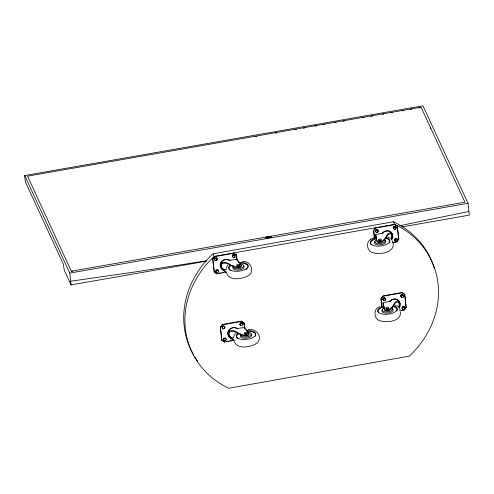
<?xml version="1.0" encoding="UTF-8"?>
<svg xmlns="http://www.w3.org/2000/svg" width="494" height="494" viewBox="0 0 494 494"><rect width="100%" height="100%" fill="white"/><g stroke="black" fill="none" stroke-linecap="round" stroke-linejoin="round"><path stroke-width="0.74" d="M233.711 337.482L233.995 335.593L235.484 333.524M226.19 268.538L226.9 266.427L227.876 265.334M391.297 239.51L391.47 238.929A5.033 4.465 -24.8 0 0 390.896 233.705L390.773 232.6L388.84 233.273A17.599 7.046 -83.9 0 0 386.771 235.527L385.586 237.639L382.702 240.831A3.032 1.34 -6.3 0 1 379.46 241.912A3.032 1.34 -6.3 0 1 376.941 240.924L375.631 234.656L383.418 232.952M398.695 307.7L398.874 307.114A5.033 4.465 -24.8 0 0 398.294 301.896L398.17 300.784L396.237 301.457A17.599 7.046 -83.9 0 0 394.175 303.717L392.989 305.829L390.106 309.022A3.032 1.34 -6.3 0 1 386.864 310.096A3.032 1.34 -6.3 0 1 384.344 309.114L383.029 302.847L390.822 301.136M271.558 237.262L271.194 236.762L270.576 237.009L271.558 237.262L271.218 236.614L270.187 236.811A0.994 0.438 -6.2 0 0 270.119 236.929L270.854 237.25M266.711 237.33L266.667 237.367A1.037 0.457 -6.2 0 1 266.902 237.293L266.927 237.244A1.142 0.506 -6.2 0 0 266.352 237.41M266.748 237.614L266.439 237.645M214.26 259.22L214.841 257.979L216.255 257.732L217.082 258.72L217.329 259.251L216.743 260.492L215.335 260.746L214.26 259.22L215.335 260.746M214.501 259.751L215.088 258.51L214.841 257.979M217.082 258.72L216.502 259.961L216.743 260.492M215.594 271.231L216.174 269.99L217.582 269.743L218.416 270.731L218.657 271.262L218.076 272.503L216.668 272.756L215.594 271.231L216.668 272.756M215.835 271.762L216.421 270.521L216.174 269.99M232.211 256.034L232.791 254.793L234.205 254.54L235.033 255.528L235.28 256.059L234.693 257.3L233.285 257.553L232.211 256.034L233.285 257.553M232.452 256.565L233.038 255.324L232.791 254.793M222.448 326.176L221.868 327.417L222.942 328.936L224.35 328.683L224.937 327.442L223.862 325.923L222.448 326.176L222.695 326.707L222.115 327.948M223.202 339.427L223.782 338.186L225.196 337.933L226.024 338.921L226.271 339.452L225.684 340.699L224.276 340.946L223.202 339.427L224.276 340.946M223.442 339.958L224.029 338.717L223.782 338.186M239.818 324.225L240.399 322.983L241.813 322.73L242.64 323.724L242.887 324.255L242.307 325.497L240.893 325.744L239.818 324.225L240.893 325.744M240.065 324.756L240.646 323.514L240.399 322.983M375.286 230.982L375.866 229.741L377.28 229.488L378.108 230.482L378.355 231.013L377.774 232.254L376.36 232.507L375.286 230.982L376.36 232.507M375.533 231.513L376.113 230.272L375.866 229.741M378.108 230.482L377.527 231.723L377.774 232.254M393.236 227.79L393.817 226.548L395.231 226.301L396.058 227.289L396.305 227.82L395.725 229.062L394.311 229.315L393.236 227.79L394.311 229.315M393.483 228.321L394.064 227.079L393.817 226.548M394.57 239.806L395.151 238.559L396.565 238.312L397.392 239.3L397.639 239.831L397.053 241.072L395.645 241.325L394.57 239.806L395.645 241.325M394.811 240.331L395.398 239.09L395.151 238.559M397.392 239.3L396.812 240.541L397.053 241.072M382.689 299.173L383.27 297.931L384.678 297.678L385.511 298.672L385.752 299.197L385.172 300.445L383.764 300.692L382.689 299.173L383.764 300.692M382.93 299.704L383.511 298.462L383.27 297.931M385.511 298.672L384.925 299.914L385.172 300.445M400.64 295.98L401.221 294.739L402.629 294.486L403.462 295.48L403.703 296.011L403.123 297.252L401.715 297.499L400.64 295.98L401.715 297.499M400.881 296.511L401.461 295.27L401.221 294.739M401.968 307.99L402.554 306.749L403.962 306.496L404.796 307.49L405.037 308.021L404.456 309.263L403.042 309.516L401.968 307.99L403.042 309.516M402.215 308.522L402.795 307.28L402.554 306.749M404.209 308.731L404.796 307.49M214.273 272.151L212.692 258.868L214.822 256.287L212.834 259.177L214.273 272.151L216.885 273.892L226.734 272.138M233.588 340.465L224.492 342.083L221.886 340.341L220.299 327.065L222.43 324.478L241.381 321.112L244.129 323.156L244.721 328.498M221.886 340.341L220.441 327.368L222.572 324.786L241.517 321.415L244.129 323.156M374.396 237.91L373.55 230.278L375.681 227.697L373.692 230.587L374.538 238.219M434.362 268.748A92.452 82.004 -24.8 0 0 393.434 221.744L212.951 253.823L214.149 256.405L394.626 224.325L397.232 226.067L398.677 239.047L396.688 241.93L392.137 242.739M396.688 241.93L398.812 239.349L397.232 226.067M381.8 306.101L380.948 298.469L383.078 295.881L402.03 292.516L404.777 294.56L406.216 307.54L404.086 310.121L399.541 310.93M381.936 306.404L381.09 298.771L383.221 296.19L402.165 292.819L404.777 294.56M404.635 294.257L406.074 307.231L404.086 310.121M271.163 237.293L270.138 237.126A0.76 0.333 -6.2 0 1 270.403 236.83L270.669 236.762M370.679 239.287C365.443 242.239 367.11 252.076 373.279 252.817C380.948 255.065 397.188 252.051 392.446 240.726M226.129 272.422L222.775 270.02L222.652 268.915A5.033 4.465 -24.8 0 1 222.072 263.697C227.147 261.264 231.427 267.353 236.305 267.575A3.032 1.34 -6.3 0 0 239.973 267.421A3.032 1.34 -6.3 0 0 241.27 265.76L240.417 264.599M233.736 340.613L230.383 338.217L230.26 337.112A5.033 4.465 -24.8 0 1 229.679 331.888C234.755 329.461 239.034 335.543 243.913 335.766A3.032 1.34 -6.3 0 0 247.58 335.617A3.032 1.34 -6.3 0 0 248.877 333.956M370.753 239.244L373.878 237.744M379.596 306.632C373.532 308.386 373.52 318.253 379.089 320.47C386.061 322.885 401.381 322.119 400.492 311.813M222.775 270.02A5.842 5.181 -24.8 0 1 221.948 262.586L225.011 262.376A17.599 10.831 61 0 1 228.703 263.605L231.05 265.093L236.225 266.853A3.032 1.34 -6.3 0 0 239.893 266.698A3.032 1.34 -6.3 0 0 241.189 265.037L236.953 259.288L228.883 260.4M230.383 338.217A5.842 5.181 -24.8 0 1 229.556 330.782L232.618 330.566A17.599 10.831 61 0 1 236.311 331.801L238.658 333.283L243.832 335.043A3.032 1.34 -6.3 0 0 247.5 334.889A3.032 1.34 -6.3 0 0 248.797 333.234L244.561 327.479L236.49 328.59M468.905 211.444L399.757 225.715M214.964 256.59L233.909 253.224L236.521 254.966L237.114 260.307M375.817 228L394.768 224.634L397.374 226.376M215.088 258.51L216.496 258.263L217.329 259.251M233.038 255.324L234.446 255.071L235.28 256.059M376.113 230.272L377.521 230.019L378.355 231.013M394.064 227.079L395.472 226.832L396.305 227.82M216.421 270.521L217.829 270.274L218.657 271.262M395.398 239.09L396.806 238.843L397.639 239.831M219.015 273.182L220.534 272.91M222.047 272.645L223.566 272.373M394.274 242.029L395.787 241.764M222.695 326.707L224.103 326.454L224.937 327.442M240.646 323.514L242.054 323.261L242.887 324.255M383.511 298.462L384.925 298.209L385.752 299.197M401.461 295.27L402.876 295.017L403.703 296.011M224.029 338.717L225.437 338.464L226.271 339.452M402.795 307.28L404.209 307.027L405.037 308.021M226.623 341.373L228.142 341.107M229.654 340.835L231.173 340.564M401.671 310.22L403.19 309.948M206.331 261.203L71.05 284.908L64.393 270.508L63.158 263.691L25.392 181.959L24.7 175.549L422.95 105.765L468.022 203.312L469.3 215.131L401.659 226.981M255.478 136.542L256.997 136.276M275.232 133.077L276.751 132.812M294.98 129.619L296.499 129.354M303.341 128.156L304.86 127.89M314.734 126.161L316.253 125.89M323.088 124.692L324.607 124.426M334.487 122.697L336.006 122.432M342.842 121.234L344.361 120.968M362.596 117.776L364.115 117.504M370.951 116.306L372.47 116.041M382.344 114.312L383.863 114.046M390.698 112.848L392.224 112.583M402.097 110.854L403.617 110.582M410.452 109.384L411.971 109.118M418.807 107.92L420.326 107.655M71.439 271.169L464.947 202.194L421.055 107.198L27.541 176.173L71.469 271.472L72.989 271.206M266.933 237.491L267.007 237.169M268.952 236.929L269.353 236.861C269.279 237.886 271.15 236.848 269.224 237.509L268.952 236.929L269.236 237.67L270.218 237.497L270.132 237.188M267.427 237.694L267.377 237.355L268.199 237.373A1.142 0.506 -6.2 0 1 267.303 238.046A1.142 0.506 -6.2 0 1 265.97 237.762A1.142 0.506 -6.2 0 1 266.865 237.089L266.933 237.126A1.037 0.457 -6.2 0 0 266.062 237.707A1.037 0.457 -6.2 0 0 267.106 238.028A1.037 0.457 -6.2 0 0 268.112 237.509M268.971 237.089L269.353 236.861M267.408 237.534L268.186 237.355M270.885 237.083L271.385 236.762L270.78 237.027M268.1 237.41L267.161 237.984L268.217 237.534A1.142 0.506 -6.2 0 1 267.026 238.244A1.142 0.506 -6.2 0 1 266.025 237.657A1.142 0.506 -6.2 0 1 266.846 236.953L267.229 237.762M271.379 236.873L270.761 236.867M267.513 237.762L266.902 237.188M271.2 237.163L271.539 237.101M24.7 175.549L69.771 273.089L468.022 203.312M206.758 260.739L137.227 271.644L70.648 281.228M247.883 329.665C255.707 327.75 263.03 336.186 257.386 342.855C251.384 347.202 237.54 350.042 234.15 341.422M242.301 261.517C249.594 260.128 254.676 269.563 249.711 274.732C243.733 278.98 229.858 281.858 226.542 273.231M387.648 236.953L390.408 238.114M395.046 305.138L397.812 306.305M390.896 233.705C386.586 233.322 386.086 239.954 382.782 241.554A3.032 1.34 -6.3 0 1 379.54 242.634A3.032 1.34 -6.3 0 1 377.021 241.646L375.786 235.737L376.027 237.904M398.294 301.896C393.99 301.507 393.49 308.145 390.186 309.744A3.032 1.34 -6.3 0 1 386.944 310.819A3.032 1.34 -6.3 0 1 384.425 309.837L383.183 303.921M234.594 340.329L230.26 337.112M225.758 271.502L222.652 268.915M236.521 254.966L233.773 252.916L233.909 253.224M214.137 271.842L216.885 273.892M221.744 340.039L224.492 342.083M237.725 260.949L239.084 262.796M245.784 329.757L248.451 333.376M399.566 308.151L400.084 309.862M430.126 127.082L430.768 128.477M393.434 221.744L394.768 224.634M395.231 226.301L395.472 226.832M395.478 228.531L395.725 229.062M396.565 238.312L396.806 238.843M377.28 229.488L377.521 230.019M402.629 294.486L402.876 295.017M402.882 296.721L403.123 297.252M403.962 306.496L404.209 307.027M384.678 297.678L384.925 298.209M267.501 237.62L267.532 237.923M234.205 254.54L234.446 255.071M234.452 256.775L234.693 257.3M216.255 257.732L216.496 258.263M217.582 269.743L217.829 270.274M241.813 322.73L242.054 323.261M223.862 325.923L224.103 326.454M224.109 328.158L224.35 328.683M222.695 328.405L222.942 328.936M225.196 337.933L225.437 338.464M225.443 340.168L225.684 340.699M391.47 238.929L391.594 240.035M375.631 234.656L375.953 237.546M383.029 302.847L383.424 306.095M236.379 254.657L236.972 260.005M243.987 322.854L244.579 328.195M229.556 330.782L229.679 331.888M221.948 262.586L222.072 263.697M268.205 237.515L268.168 237.219A1.142 0.506 -6.2 0 1 267.291 237.91A1.142 0.506 -6.2 0 1 265.951 237.626M268.112 237.571L268.131 237.67A1.037 0.457 -6.2 0 1 266.902 238.201A1.037 0.457 -6.2 0 1 266.124 237.663M267.038 237.472L266.871 236.997A1.037 0.457 -6.2 0 0 266.044 237.571A1.037 0.457 -6.2 0 0 267.093 237.886A1.037 0.457 -6.2 0 0 268.1 237.373M69.771 273.089L71.05 284.908M266.204 237.348A1.371 0.605 -6.2 0 1 268.409 237.447A1.371 0.605 -6.2 0 1 266.896 238.349A1.371 0.605 -6.2 0 1 265.97 237.491M394.626 224.325A92.452 82.004 -24.8 0 1 409.26 356.155L228.778 388.235A92.452 82.004 -24.8 0 1 214.149 256.405M197.791 361.305A92.452 82.004 -24.8 0 1 194.858 356.971M193.697 355.05A92.452 82.004 -24.8 0 1 192.956 353.753M192.246 352.444A92.452 82.004 -24.8 0 1 212.951 253.823M385.017 240.566A5.73 2.538 -6.3 0 1 380.263 244.857A5.73 2.538 -6.3 0 1 375.144 241.535M384.53 239.621A5.311 2.353 -6.3 0 1 383.011 242.943A5.311 2.353 -6.3 0 1 375.817 243.06A5.311 2.353 -6.3 0 1 376.626 239.751M386.222 237.713A9.874 4.372 -6.3 0 1 386.543 244.407A9.874 4.372 -6.3 0 1 371.673 244.709A9.874 4.372 -6.3 0 1 376.514 237.904M386.135 238.454A9.608 4.255 -6.3 0 1 389.198 242.887M371.229 244.66A9.608 4.255 -6.3 0 1 376.681 238.639M392.514 235.187A5.842 5.181 -24.8 0 1 392.526 236.107M382.702 232.865A5.842 5.181 -24.8 0 1 392.329 234.298M381.133 240.109A1.396 0.618 -6.3 0 1 380.096 241.14A1.396 0.618 -6.3 0 1 378.626 240.454M390.97 233.545A5.033 4.465 -24.8 0 1 391.05 238.756M390.773 232.6A5.842 5.181 -24.8 0 1 392.119 239.306M382.016 233.508A5.842 5.181 -24.8 0 1 388.161 230.84A5.842 5.181 -24.8 0 1 392.458 235.064M375.909 230.476A0.877 0.778 -24.8 0 1 376.193 230.13M376.607 229.951A0.877 0.778 -24.8 0 1 376.836 229.938M395.194 239.294A0.877 0.778 -24.8 0 1 395.478 238.954M395.675 238.837A0.877 0.778 -24.8 0 1 396.521 238.892M395.453 227.191A0.877 0.778 -24.8 0 1 395.503 227.388M393.798 227.487A0.877 0.778 -24.8 0 1 393.984 227.098M394.144 226.944A0.877 0.778 -24.8 0 1 394.558 226.758M395.002 226.789A0.877 0.778 -24.8 0 1 395.342 227.018M392.421 308.75A5.73 2.538 -6.3 0 1 387.666 313.048A5.73 2.538 -6.3 0 1 382.547 309.726M391.933 307.811A5.311 2.353 -6.3 0 1 390.408 311.134A5.311 2.353 -6.3 0 1 383.214 311.251A5.311 2.353 -6.3 0 1 384.029 307.941M393.625 305.897A9.874 4.372 -6.3 0 1 393.946 312.597A9.874 4.372 -6.3 0 1 379.071 312.893A9.874 4.372 -6.3 0 1 383.918 306.095M393.533 306.644A9.608 4.255 -6.3 0 1 396.602 311.078M378.626 312.85A9.608 4.255 -6.3 0 1 384.085 306.83M399.912 303.378A5.842 5.181 -24.8 0 1 399.93 304.298M390.106 301.056A5.842 5.181 -24.8 0 1 399.726 302.489M388.537 308.293A1.396 0.618 -6.3 0 1 387.5 309.33A1.396 0.618 -6.3 0 1 386.03 308.639M398.374 301.735A5.033 4.465 -24.8 0 1 398.448 306.941M398.17 300.784A5.842 5.181 -24.8 0 1 399.523 307.49M389.42 301.698A5.842 5.181 -24.8 0 1 395.564 299.031A5.842 5.181 -24.8 0 1 399.856 303.254M383.313 298.66A0.877 0.778 -24.8 0 1 383.597 298.32M384.641 298.259A0.877 0.778 -24.8 0 1 384.9 298.574M402.598 307.484A0.877 0.778 -24.8 0 1 402.882 307.138M403.079 307.027A0.877 0.778 -24.8 0 1 403.734 306.99M402.851 295.381A0.877 0.778 -24.8 0 1 402.906 295.579M401.35 296.252A0.877 0.778 -24.8 0 1 401.245 296.079M401.202 295.678A0.877 0.778 -24.8 0 1 401.381 295.282M401.548 295.128A0.877 0.778 -24.8 0 1 401.962 294.949M402.4 294.98A0.877 0.778 -24.8 0 1 402.746 295.208M238.8 262.419A9.874 4.372 -6.3 0 1 248.081 266.816A9.874 4.372 -6.3 0 1 235.095 271.268A9.874 4.372 -6.3 0 1 229.827 265.494M239.967 263.123A9.608 4.255 -6.3 0 1 247.562 268.051M246.895 268.792A9.608 4.255 -6.3 0 1 245.963 269.489M230.334 270.422A9.608 4.255 -6.3 0 1 231.056 265.463M239.985 264.018A5.311 2.353 -6.3 0 1 243.419 266.698A5.311 2.353 -6.3 0 1 236.719 268.804A5.311 2.353 -6.3 0 1 233.39 266.093M243.381 265.723A5.73 2.538 -6.3 0 1 238.633 270.014A5.73 2.538 -6.3 0 1 233.514 266.698M221.973 268.897A5.842 5.181 -24.8 0 1 221.862 261.437A5.842 5.181 -24.8 0 1 229.969 260.653M239.355 265.192A1.396 0.618 -6.3 0 1 239.226 266.081A1.396 0.618 -6.3 0 1 237.262 266.198A1.396 0.618 -6.3 0 1 237.392 265.309M226.629 269.594A5.033 4.465 -24.8 0 1 221.343 264.401M221.917 268.773A5.842 5.181 -24.8 0 1 221.269 268.131M220.756 267.384A5.842 5.181 -24.8 0 1 222.566 260.647A5.842 5.181 -24.8 0 1 229.908 260.529M234.422 255.435A0.877 0.778 -24.8 0 1 234.477 255.626M232.921 256.306A0.877 0.778 -24.8 0 1 232.816 256.133M232.773 255.725A0.877 0.778 -24.8 0 1 232.952 255.336M233.119 255.182A0.877 0.778 -24.8 0 1 234.162 255.12M215.001 258.529A0.877 0.778 -24.8 0 1 215.168 258.374M216.211 258.313A0.877 0.778 -24.8 0 1 216.471 258.621M216.335 270.539A0.877 0.778 -24.8 0 1 216.699 270.267M217.545 270.323A0.877 0.778 -24.8 0 1 217.7 270.459M246.407 330.61A9.874 4.372 -6.3 0 1 255.688 335.012A9.874 4.372 -6.3 0 1 242.708 339.458A9.874 4.372 -6.3 0 1 237.435 333.685M247.574 331.313A9.608 4.255 -6.3 0 1 255.17 336.241M237.941 338.612A9.608 4.255 -6.3 0 1 238.664 333.654M247.599 332.215A5.311 2.353 -6.3 0 1 251.113 334.753A5.311 2.353 -6.3 0 1 244.907 337.019A5.311 2.353 -6.3 0 1 240.782 334.704M250.995 333.913A5.73 2.538 -6.3 0 1 246.734 338.149A5.73 2.538 -6.3 0 1 240.72 335.327M228.932 336.445A5.842 5.181 -24.8 0 1 229.834 329.282A5.842 5.181 -24.8 0 1 237.577 328.843M247.216 333.543A1.396 0.618 -6.3 0 1 245.709 334.518A1.396 0.618 -6.3 0 1 244.833 333.592M233.372 337.871A5.033 4.465 -24.8 0 1 228.988 334.944M228.876 336.321A5.842 5.181 -24.8 0 1 229.778 329.158A5.842 5.181 -24.8 0 1 237.521 328.72M241.77 323.317A0.877 0.778 -24.8 0 1 242.085 323.823M240.726 323.372A0.877 0.778 -24.8 0 1 241.368 323.181M222.424 327.318A0.877 0.778 -24.8 0 1 222.491 326.904M224.066 339.835A0.877 0.778 -24.8 0 1 223.912 339.699M223.763 339.119A0.877 0.778 -24.8 0 1 224.109 338.575M224.961 338.421A0.877 0.778 -24.8 0 1 225.307 338.656M266.328 238.139A1.371 0.605 -6.2 0 0 268.446 237.491A1.371 0.605 -6.2 0 0 266.482 237.077A1.371 0.605 -6.2 0 0 266.328 238.139M379.176 240.275A1.396 0.618 -6.3 0 0 381.238 239.528A1.396 0.618 -6.3 0 0 379.126 239.201A1.396 0.618 -6.3 0 0 379.176 240.275M386.58 308.46A1.396 0.618 -6.3 0 0 388.642 307.719A1.396 0.618 -6.3 0 0 386.53 307.392A1.396 0.618 -6.3 0 0 386.58 308.46M237.546 265.432A1.396 0.618 -6.3 0 0 239.609 264.691A1.396 0.618 -6.3 0 0 237.497 264.358A1.396 0.618 -6.3 0 0 237.546 265.432M245.154 333.623A1.396 0.618 -6.3 0 0 247.216 332.882A1.396 0.618 -6.3 0 0 245.104 332.548A1.396 0.618 -6.3 0 0 245.154 333.623"/></g></svg>
